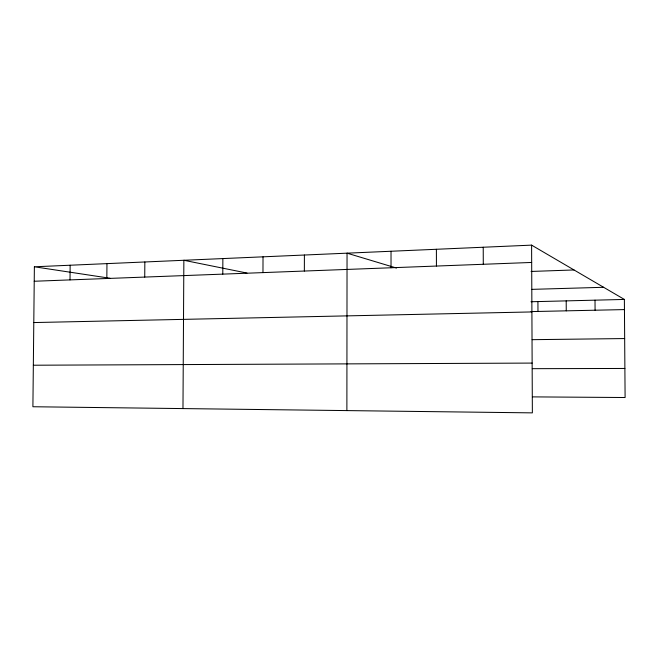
<?xml version="1.0" encoding="UTF-8"?>
<svg xmlns="http://www.w3.org/2000/svg" width="658" height="658" viewBox="0 0 658 658"><rect width="100%" height="100%" fill="white"/><g stroke="black" fill="none" stroke-linecap="round" stroke-linejoin="round"><path stroke-width="0.99" d="M346.881 410.6L347.046 253.166L396.511 268.053M304.358 271.038L304.399 255.024M262.97 272.609L263.019 256.826M182.973 408.585L183.862 260.28L246.989 273.062M222.791 274.123L222.865 258.578M144.735 277.076L144.842 261.974M70.011 279.897L70.151 265.232M106.835 278.507L106.958 263.628M34.38 266.786L32.9 406.743L532.363 412.87L531.598 245.13L34.38 266.786L110.009 278.252M34.224 281.254L531.672 262.452M531.072 271.45L574.006 269.953M531.82 289.364L603.625 287.291M530.99 301.751L624.376 299.439L625.1 397.522L532.412 396.881M531.031 311.596L624.45 309.589M33.788 322.56L531.903 311.933M532.158 339.676L624.664 338.557M33.336 365.223L532.133 363.084M532.289 368.677L624.886 368.455M531.598 245.13L624.376 299.439M595.013 300.171L595.079 310.222M566.201 300.879L566.258 310.839M537.923 301.578L537.973 311.448M483.227 247.235L483.285 264.277M436.394 249.275L436.427 266.046M391.025 251.249L391.033 267.765"/></g></svg>
